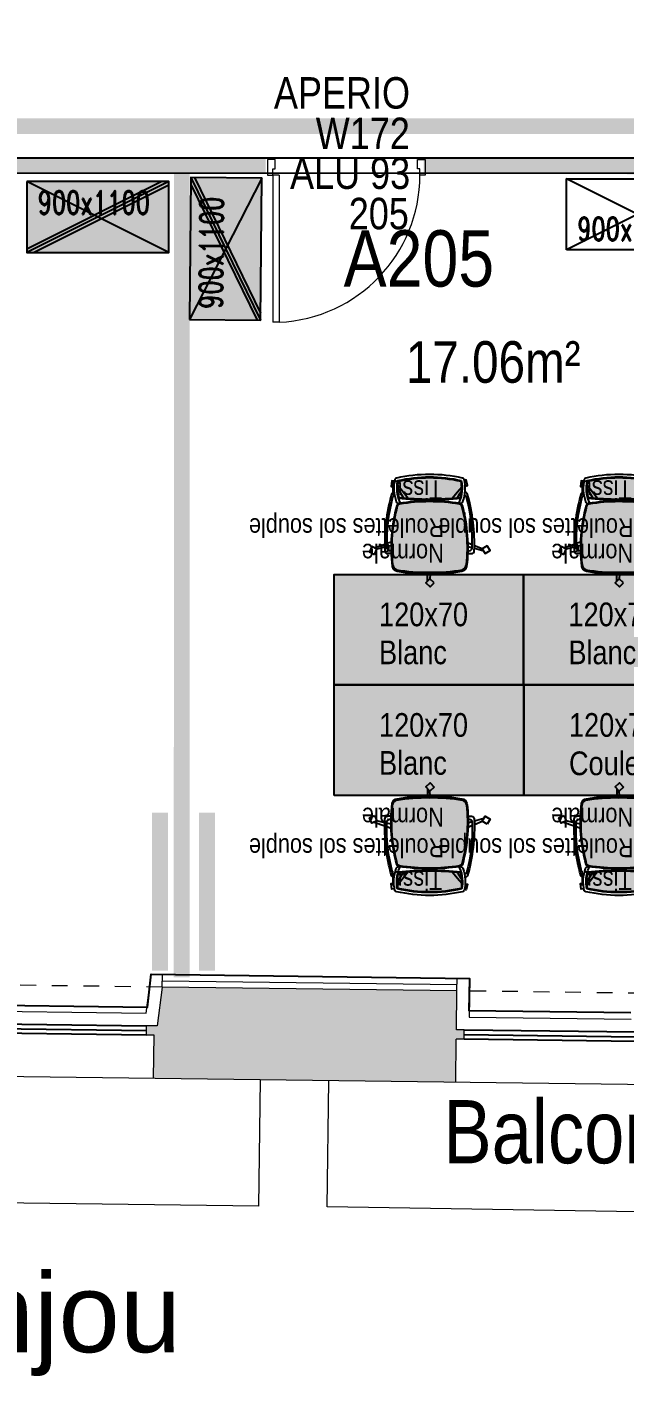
# Model space of a CAD drawing. Extents: x -29.7 to 23.3, y -8.6 to 57.6.
# Drawn here: x -4.2 to -0.41, y -8.55 to -0.01 of the extents above; entities that cross this region are included whole.
import ezdxf
from ezdxf.enums import TextEntityAlignment as Align

# ---------------------------------------------------------------- set-up
doc = ezdxf.new("R2010")
doc.units = 0
doc.header["$LTSCALE"] = 0.001
doc.linetypes.add('CACHE', pattern=[0.375, 0.25, -0.125])
doc.linetypes.add('HIDDEN', pattern=[9.525, 6.35, -3.175])
doc.layers.get('0').update_dxf_attribs({"lineweight": 5})
for name, color, linetype in [('01-FAC_CHASSIS EXI', 4, 'Continuous'), ('01-STR_MACONNERIE_HACH', 252, 'Continuous'), ('A-Etiq_Mob', 7, 'Continuous'), ('A-Etiquettes', 7, 'Continuous'), ('A-mobilier', 252, 'Continuous'), ('A-MobilierAQ', 7, 'Continuous'), ('A-num pièce', 1, 'Continuous'), ('Exit- Etiquette-incendie', 1, 'Continuous')]:
    doc.layers.add(name, color=color, linetype=linetype)
doc.layers.add('02-ISOLATION', color=6, linetype='ISOLATION', lineweight=5)
doc.layers.add('A-portes', color=7, linetype='Continuous', lineweight=9)
for name, color, linetype, true_color in [('A-cote', 7, 'Continuous', 0x425746), ('A-MOQUETTE', 7, 'Continuous', 0xe5ecff), ('A-signalétique', 7, 'Continuous', 0x666666), ('A-vitré', 7, 'Continuous', 0x61becc), ('couleur siege', 1, 'Continuous', 0xff0000)]:
    doc.layers.add(name, color=color, linetype=linetype, true_color=true_color)
doc.layers.add('A-projet', color=7, linetype='Continuous', lineweight=5, true_color=0x5b6280)
doc.styles.add('ARIAL', font='arial.ttf')
doc.styles.add('ROMAND', font='romand__.ttf', dxfattribs={"width": 0.7})
doc.styles.get("Standard").update_dxf_attribs({"font": 'ARIALN.TTF'})
doc.styles.add('verdana', font='swissc.ttf')
doc.linetypes.add('ISOLATION', pattern='A,0.00254,-2.54,[134,ltypeshp.shx,S=2.54,R=0,X=-2.54,Y=0],-5.08,[134,ltypeshp.shx,S=2.54,R=180,X=2.54,Y=0],-2.54', length=10.16254)

# ---------------------------------------------------------------- blocks, each defined once
blk = doc.blocks.new('chaise')
at = {"layer": 'A-mobilier', "ltscale": 0.1, "true_color": 0xc7c8ca}
h = blk.add_hatch(color=9, dxfattribs=at)
h.dxf.hatch_style = 1
h.paths.add_polyline_path([(0.2715, 0.4556, 0.30076), (0.2358, 0.4895, 0.043342), (0.0082, 0.5092, 0.043342), (-0.2194, 0.4895, 0.300759), (-0.2552, 0.4556, 0.09791), (-0.2229, 0.027, 0.292085), (-0.2069, 0.0126, 0.040929), (0.0082, -0.005, 0.040929), (0.2232, 0.0126, 0.292085), (0.2392, 0.027, 0.09791)])
h.paths.add_polyline_path([(0.159, -0.0239, 0.015765), (0.0082, -0.0177, 0.016739), (-0.152, -0.0246), (-0.1896, -0.0691), (-0.2181, -0.1033, 0.040824), (-0.2135, -0.1418, 0.054873), (0.0082, -0.1666, 0.054873), (0.2298, -0.1418, 0.02252), (0.2331, -0.1206), (0.2189, -0.1014)])
h.paths.add_polyline_path([(0.1912, -0.0264, 0.003373), (0.159, -0.0239), (0.2189, -0.1014), (0.2331, -0.1206, 0.02535), (0.2346, -0.0966)])
h.paths.add_polyline_path([(0.2255, -0.0296, 0.0036), (0.1912, -0.0264), (0.2346, -0.0966, 0.0714)])
h.paths.add_polyline_path([(-0.152, -0.0246, 0.003505), (-0.1854, -0.0274), (-0.196, -0.0428), (-0.2174, -0.0745, 0.030269), (-0.2181, -0.1033), (-0.1896, -0.0691)])
h.paths.add_polyline_path([(-0.1854, -0.0274, 0.002494), (-0.2092, -0.0296, 0.048116), (-0.2174, -0.0745), (-0.196, -0.0428)], flags=17)
at = {"layer": 'A-mobilier'}
for p, q in [((0.004, 0.5092), (0.0064, 0.5428)), ((0.0216, 0.5582), (0.0229, 0.5092)), ((-0.3737, 0.3493), (-0.3075, 0.3301)), ((-0.3078, 0.3082), (-0.3629, 0.3302)), ((-0.2919, 0.3255), (-0.2834, 0.3231)), ((-0.2624, 0.3653), (-0.2871, 0.3653)), ((-0.2629, 0.3453), (-0.2718, 0.3453)), ((0.2787, 0.3653), (0.3035, 0.3653)), ((0.3093, 0.2929), (0.2787, 0.2819)), ((0.2793, 0.3453), (0.2882, 0.3453)), ((0.2794, 0.3097), (0.3086, 0.3167)), ((0.324, 0.3205), (0.3784, 0.3337)), ((0.3978, 0.3247), (0.3241, 0.2982)), ((-0.2416, -0.0656), (-0.2409, -0.0656)), ((-0.1896, -0.0691), (-0.2193, -0.1048)), ((-0.2174, -0.0745), (-0.196, -0.0428)), ((0.258, -0.0656), (0.2572, -0.0656)), ((0.2331, -0.1206), (0.2189, -0.1014))]:
    blk.add_line(p, q, dxfattribs=at)
at = {"layer": 'A-mobilier', "linetype": 'HIDDEN'}
for p, q in [((-0.2627, 0.2897), (-0.2927, 0.3021)), ((-0.2834, 0.3231), (-0.2632, 0.3171)), ((-0.196, -0.0428), (-0.1854, -0.0274)), ((-0.152, -0.0246), (-0.1896, -0.0691)), ((0.2189, -0.1014), (0.159, -0.0239)), ((0.1912, -0.0264), (0.2346, -0.0966))]:
    blk.add_line(p, q, dxfattribs=at)
at = {"layer": 'A-mobilier'}
for points in [[(-0.0236, 0.5701), (0.0064, 0.5428), (0.034, 0.572), (0.003, 0.5998)], [(-0.3982, 0.3102), (-0.3631, 0.331), (-0.3829, 0.3656), (-0.418, 0.3448)], [(0.3951, 0.3712), (0.3784, 0.3337), (0.4152, 0.3167), (0.4319, 0.3542)]]:
    blk.add_lwpolyline(points, close=True, dxfattribs=at)
for points in [[(-0.2428, -0.1092), (-0.2592, -0.1129), (-0.2503, -0.1525), (-0.2373, -0.1499)], [(0.2547, -0.145), (0.2745, -0.1474), (0.2795, -0.1069), (0.2594, -0.1049)]]:
    blk.add_lwpolyline(points, dxfattribs=at)
for centre, radius, start, end in [((-0.2117, 0.4455), 0.0447, 99.9272, 166.88346), ((-0.203, 0.4342), 0.0495, 115.9014, 169.32984), ((-0.0186, -0.6869), 1.1836, 88.70463, 100.02355), ((0.0082, -0.8109), 1.3202, 89.99999, 99.92701), ((0.0082, -0.8109), 1.3202, 80.07299, 90.00001), ((0.0349, -0.6869), 1.1836, 79.97645, 91.29537), ((0.2281, 0.4455), 0.0447, 13.11654, 80.0728), ((0.2193, 0.4342), 0.0495, 10.67016, 64.0986), ((0.8449, 0.323), 1.1081, 173.12775, 195.49585), ((0.8449, 0.323), 1.1031, 173.73867, 195.3268), ((-0.8286, 0.323), 1.1031, 344.6732, 6.26133), ((-0.8286, 0.323), 1.1081, 344.50415, 6.87225), ((1.0389, 0.3041), 1.3467, 178.21972, 195.28216), ((-0.2871, 0.3453), 0.02, 90, 178.21972), ((0.8419, 0.2723), 1.135, 177.27806, 195.5028), ((-0.2718, 0.3253), 0.02, 90, 177.27806), ((-0.8256, 0.2723), 1.135, 344.4972, 2.72194), ((-1.0226, 0.3041), 1.3467, 344.71784, 1.78028), ((0.2882, 0.3253), 0.02, 2.72194, 90), ((0.3035, 0.3453), 0.02, 1.78028, 90), ((-0.2071, -0.0076), 0.02, 80.75547, 159.0187), ((0.0196, -0.0945), 0.2428, 156.87025, 192.22581), ((-0.2036, 0.0323), 0.02, 195.49585, 260.6251), ((-0.1997, 0.0368), 0.02, 195.3268, 260.76651), ((0.0082, 1.3151), 1.3202, 260.6251, 270.00001), ((-0.1856, -0.0076), 0.02, 114.77846, 159.0187), ((0.0082, 1.3151), 1.3152, 260.76651, 270.00001), ((0.0082, 1.3151), 1.3152, 269.99999, 279.23349), ((0.0082, 1.3151), 1.3202, 269.99999, 279.3749), ((0.2019, -0.0076), 0.02, 20.9813, 65.22154), ((0.216, 0.0368), 0.02, 279.23349, 344.6732), ((-0.0032, -0.0945), 0.2428, 347.77419, 23.12975), ((0.2235, -0.0076), 0.02, 20.9813, 99.24453), ((0.22, 0.0323), 0.02, 279.3749, 344.50415), ((-0.2409, -0.0456), 0.02, 195.28216, 270), ((-0.2325, -0.0257), 0.02, 195.5028, 252.72935), ((0.0196, -0.0945), 0.2628, 159.0187, 193.9621), ((0.0196, -0.0945), 0.2378, 164.15559, 191.46034), ((0.0306, -2.412), 2.3994, 90.53628, 95.82876), ((0.0306, -2.412), 2.3944, 90.5374, 95.7482), ((-0.0143, -2.412), 2.3994, 84.17124, 89.46372), ((-0.0143, -2.412), 2.3944, 84.2518, 89.4626), ((-0.0032, -0.0945), 0.2378, 348.53966, 15.84441), ((-0.0032, -0.0945), 0.2628, 346.0379, 20.9813), ((0.2489, -0.0257), 0.02, 287.27065, 344.4972), ((0.2572, -0.0456), 0.02, 270, 344.71784), ((-0.2198, -0.1455), 0.02, 218.58905, 257.03355), ((0.01, 0.8526), 1.0442, 257.03355, 269.90038), ((0.01, 0.8526), 1.0242, 257.15462, 269.89843), ((0.01, 0.8526), 1.0192, 257.33463, 269.89793), ((0.0064, 0.8526), 1.0192, 270.10207, 282.66537), ((0.0064, 0.8526), 1.0242, 270.10157, 282.84538), ((0.0064, 0.8526), 1.0442, 270.09962, 282.96645), ((0.2362, -0.1455), 0.02, 282.96645, 321.41095)]:
    blk.add_arc(centre, radius, start, end, dxfattribs=at)
blk = doc.blocks.new('SiègeT1')
at = {"layer": 'couleur siege', "true_color": 0x8a6689}
for points in [[(-0.1936, 0.2235), (-0.0769, 0.2096), (0.0385, 0.2124), (0.1553, 0.2166), (0.1984, 0.2222), (0.2025, 0.2444), (0.2039, 0.282), (0.2012, 0.321), (0.1233, 0.3376), (0.0385, 0.3432), (-0.0227, 0.3446), (-0.0977, 0.3376), (-0.1492, 0.3307), (-0.1964, 0.3223), (-0.202, 0.3001), (-0.2006, 0.2653)], [(-0.2076, -0.2358), (-0.225, -0.2195), (-0.2335, -0.1968), (-0.2363, -0.14), (-0.2381, -0.076), (-0.2337, -0.0116), (-0.2278, 0.0448), (-0.218, 0.1023), (-0.2107, 0.1321), (-0.2013, 0.169), (-0.1966, 0.1769), (-0.184, 0.18), (-0.1205, 0.1883), (-0.0494, 0.1934), (0.0091, 0.1953), (0.0767, 0.1926), (0.1322, 0.1879), (0.1685, 0.1829), (0.1909, 0.1794), (0.1994, 0.1771), (0.2037, 0.1728), (0.2071, 0.1636), (0.2187, 0.1148), (0.2315, 0.0452), (0.2373, -0.0047), (0.2408, -0.0627), (0.2412, -0.1049), (0.2396, -0.159), (0.2364, -0.1973), (0.2345, -0.2097), (0.2289, -0.2196), (0.2221, -0.2289), (0.2135, -0.2344), (0.2067, -0.2363), (0.1752, -0.2419), (0.1139, -0.248), (0.0509, -0.2511), (-0.0505, -0.2518), (-0.1259, -0.2474), (-0.1911, -0.2375)]]:
    blk.add_hatch(color=8, dxfattribs=at).paths.add_polyline_path(points)
at = {"extrusion": (0, 0, -1), "xscale": 0.8999999999999986, "yscale": 0.8999999999999986, "zscale": -0.9, "rotation": 180}
blk.add_blockref('chaise', (0.0055, 0.195), dxfattribs=at)
at = {"layer": 'A-Etiq_Mob', "style": 'ROMAND', "width": 0.7}
for tag, p in [('FINITION', (-0.0791, 0.1775)), ('PIETEMENT', (-0.0914, -0.031)), ('ASSISE', (-0.0883, -0.2242)), ('COULEUR', (-0.1036, -0.4236))]:
    blk.add_attdef(tag, p, '', height=0.15, dxfattribs=at)
blk = doc.blocks.new('BLOC_ATT_RENS_100')
at = {"flags": 8}
for tag, p, height in [('N°', (-0.4156, 0.9727), 0.25), ('TITRE', (-0.4156, 0.6753), 0.21), ('SURF', (-0.4156, 0.3727), 0.15), ('EFFECTIF', (-0.4156, 0.0727), 0.15), ('HSP', (-0.4156, -0.2356), 0.15), ('REV.SOL', (-0.4156, -0.5258), 0.15), ('REV.MUR', (-0.4156, -0.8258), 0.15), ('PLAF', (-0.4156, -1.1258), 0.15)]:
    blk.add_attdef(tag, p, '', height=height, dxfattribs=at)
at = {"layer": 'Exit- Etiquette-incendie', "flags": 8}
for tag, p in [('EFFECTIF.MAX', (-0.4156, -1.414)), ('SURF.PROG', (-0.4156, -1.6479))]:
    blk.add_attdef(tag, p, '', height=0.15, dxfattribs=at)
blk = doc.blocks.new('Xref-R2-2018-11')
at = {"layer": '01-STR_MACONNERIE_HACH'}
h = blk.add_hatch(color=256, dxfattribs=at)
h.dxf.hatch_style = 1
h.paths.add_polyline_path([(8.6276, 7.1267), (8.7221, 7.0047), (7.5965, 6.1325), (7.7293, 5.9611), (7.698, 5.9369), (7.7348, 5.8895), (7.7825, 5.9264), (7.947, 5.7599), (8.9087, 6.5052), (16.9171, -4.1853), (16.2147, -4.7128), (16.3534, -4.9126), (16.3048, -4.9491), (16.3408, -4.9971), (16.3951, -4.9563), (16.5443, -5.155), (17.926, -4.1174), (17.683, -3.7937), (9.1783, 7.5308)])
h.paths.add_polyline_path([(5.3291, 4.3754), (5.2181, 4.3882), (5.0613, 3.8049), (5.013, 3.8178), (4.9819, 3.702), (5.2116, 3.6402), (6.4828, 4.6253), (6.3626, 4.8262), (6.4048, 4.8588), (6.368, 4.9062), (6.3372, 4.8824), (6.2044, 5.0537)])
h.paths.add_polyline_path([(14.0926, -6.3065), (14.2313, -6.5064), (14.1827, -6.5428), (14.2187, -6.5908), (14.273, -6.55), (14.4222, -6.7487), (15.5292, -5.9174), (15.38, -5.7187), (15.4343, -5.6779), (15.3983, -5.6299), (15.3501, -5.6661), (15.1968, -5.4772)])
h.paths.add_polyline_path([(12.0541, -7.8374), (12.1928, -8.0373), (12.1442, -8.0738), (12.1802, -8.1217), (12.2345, -8.0809), (12.3837, -8.2796), (13.4071, -7.5111), (13.2579, -7.3124), (13.3122, -7.2716), (13.2762, -7.2236), (13.2279, -7.2598), (13.0747, -7.0709)])
h.paths.add_polyline_path([(10.0753, -9.3235), (10.214, -9.5233), (10.1434, -9.5763), (10.1794, -9.6243), (10.2337, -9.5835), (10.3829, -9.7822), (11.3686, -9.042), (11.2194, -8.8433), (11.2737, -8.8025), (11.2377, -8.7545), (11.1894, -8.7907), (11.0362, -8.6019)])
h.paths.add_polyline_path([(8.1297, -10.7846), (8.2683, -10.9845), (8.2018, -11.0345), (8.2378, -11.0824), (8.2922, -11.0416), (8.4414, -11.2403), (9.4118, -10.5115), (9.2626, -10.3129), (9.3169, -10.2721), (9.2809, -10.2241), (9.2106, -10.2768), (9.0574, -10.0879)])
h.paths.add_polyline_path([(6.2972, -12.1608), (6.4358, -12.3607), (6.3568, -12.42), (6.3928, -12.468), (6.4472, -12.4272), (6.5964, -12.6259), (7.4621, -11.9757), (7.3129, -11.777), (7.3672, -11.7363), (7.3312, -11.6883), (7.265, -11.738), (7.1118, -11.5491)])
h.paths.add_polyline_path([(4.5164, -13.0231), (4.5132, -13.2688), (4.4633, -13.2681), (4.4625, -13.3281), (4.5125, -13.3288), (4.509, -13.6025), (5.2829, -13.6123), (5.6428, -13.342), (5.4936, -13.1433), (5.548, -13.1025), (5.5119, -13.0546), (5.4329, -13.1139), (5.2796, -12.925), (5.1384, -13.0311)])
h.paths.add_polyline_path([(2.4372, -12.9966), (2.4341, -13.2423), (2.3841, -13.2416), (2.3834, -13.3016), (2.4333, -13.3022), (2.4298, -13.5759), (3.3231, -13.5873), (3.3266, -13.3136), (3.3766, -13.3143), (3.3773, -13.2543), (3.3273, -13.2536), (3.3305, -13.008)])
h.paths.add_polyline_path([(-0.6158, -12.9576), (-0.6483, -13.2029), (-0.7164, -13.2021), (-0.7158, -13.2621), (-0.6672, -13.2627), (-0.6707, -13.5364), (1.2439, -13.5608), (1.2474, -13.2871), (1.2974, -13.2878), (1.2982, -13.2278), (1.2482, -13.2271), (1.2513, -12.9815)])
for p, q in [((1.2513, -12.9815), (-0.6158, -12.9576)), ((-0.6483, -13.2029), (-0.7164, -13.2021)), ((1.2982, -13.2278), (1.2482, -13.2271)), ((-0.6672, -13.2627), (-0.7158, -13.2621)), ((1.2974, -13.2878), (1.2474, -13.2871)), ((5.2829, -13.6123), (-13.7899, -13.369))]:
    blk.add_line(p, q)
at = {"linetype": 'CACHE'}
for points in [[(-0.6158, -12.9576), (-2.0744, -12.939)], [(2.4372, -12.9966), (1.2513, -12.9815)]]:
    blk.add_lwpolyline(points, dxfattribs=at)
for points in [[(-0.6158, -12.9576), (-0.6483, -13.2029)], [(1.2482, -13.2271), (1.2513, -12.9815)], [(-0.7158, -13.2621), (-0.7164, -13.2021)], [(1.2974, -13.2878), (1.2982, -13.2278)], [(-0.6707, -13.5364), (-0.6672, -13.2627)], [(1.2439, -13.5608), (1.2474, -13.2871)], [(-0.003, -14.3445), (-13.2421, -14.1756), (-13.2319, -13.3761)], [(-0.003, -14.3445), (0.0072, -13.545)], [(0.4289, -14.35), (0.4391, -13.5505)], [(5.2734, -14.4267), (0.4289, -14.35)]]:
    blk.add_lwpolyline(points)
at = {"layer": '01-FAC_CHASSIS EXI', "linetype": 'Continuous'}
for p, q in [((-1.9819, -13.2159), (-0.7161, -13.2321)), ((1.2978, -13.2578), (2.3838, -13.2716))]:
    blk.add_line(p, q, dxfattribs=at)
at = {"layer": '01-FAC_CHASSIS EXI'}
for points in [[(-1.9815, -13.1859), (-0.7164, -13.2021)], [(1.2982, -13.2278), (2.3841, -13.2416)], [(-0.7158, -13.2621), (-1.9823, -13.2459)], [(2.3834, -13.3016), (1.2974, -13.2878)]]:
    blk.add_lwpolyline(points, dxfattribs=at)
at = {"layer": '02-ISOLATION', "linetype": 'Continuous'}
for points in [[(-13.1908, -12.7172), (-12.5674, -12.7252), (-12.5412, -12.9712), (-11.2833, -12.9872), (-11.2508, -12.742), (-10.2629, -12.7546), (-10.2367, -13.0006), (-8.9788, -13.0166), (-8.9463, -12.7714), (-7.3052, -12.7923), (-7.279, -13.0383), (-6.0211, -13.0544), (-5.9886, -12.8091), (-4.3204, -12.8304), (-4.2941, -13.0764), (-3.0362, -13.0925), (-3.0037, -12.8472), (-2.0024, -12.8599), (-1.9762, -13.106), (-0.7183, -13.122), (-0.6858, -12.8767), (1.3323, -12.9025), (1.3292, -13.1481), (2.3551, -13.1612)], [(-0.6158, -12.9576), (-0.6148, -12.8776)], [(1.2513, -12.9815), (1.2523, -12.9015)]]:
    blk.add_lwpolyline(points, dxfattribs=at)
at = {"layer": '02-ISOLATION', "linetype": 'ISOLATION', "ltscale": 0.004}
blk.add_lwpolyline([(-0.6153, -12.9176), (1.2518, -12.9415)], dxfattribs=at)
ref = blk.add_blockref('BLOC_ATT_RENS_100', (1.5819, -14.5516), dxfattribs=dict(zscale=1.942798073750938))
ref.add_attrib('TITRE', 'Balcon   3.9m²', (1.1663, -14.0734), dxfattribs={"height": 0.4, "rotation": 360, "style": 'verdana', "flags": 8})
at = {"style": 'ARIAL'}
blk.add_text("Côté Rue d'Anjou", height=0.5, dxfattribs=at).set_placement((-5.9493, -15.2696))
blk = doc.blocks.new('Poste127Couleur')
at = {"transparency": 33554582}
h = blk.add_hatch(color=256, dxfattribs=at)
h.dxf.hatch_style = 1
h.set_gradient(color1=(169, 83, 160), color2=(255, 246, 230), tint=1, name='CURVED')
h.paths.add_polyline_path([(0, 0.7029), (0, 0.0029), (1.2, 0.0029), (1.2, 0.7029)])
blk.add_lwpolyline([(0, 0.7), (0, 0), (1.2, 0), (1.2, 0.7)], close=True)
at = {"layer": 'A-Etiq_Mob'}
for tag, p in [('STRATIFIE', (0.2839, 0.4213)), ('DIM', (0.2839, 0.1804))]:
    blk.add_attdef(tag, p, '', height=0.15, dxfattribs=at)
blk = doc.blocks.new('Poste127')
at = {"transparency": 33554582}
h = blk.add_hatch(color=256, dxfattribs=at)
h.dxf.hatch_style = 1
h.set_gradient(color1=(199, 200, 202), color2=(255, 246, 230), tint=1, name='CURVED')
h.paths.add_polyline_path([(0, 0.7), (0, 0), (1.2, 0), (1.2, 0.7)])
blk.add_lwpolyline([(0, 0.7), (0, 0), (1.2, 0), (1.2, 0.7)], close=True)
at = {"layer": 'A-Etiq_Mob'}
for tag, p in [('FINITION', (0.2839, 0.4213)), ('DIM', (0.2839, 0.1804))]:
    blk.add_attdef(tag, p, '', height=0.15, dxfattribs=at)
blk = doc.blocks.new('armoire90Réhausse')
at = {"true_color": 0xfdedc9}
h = blk.add_hatch(color=254, dxfattribs=at)
h.dxf.hatch_style = 1
h.paths.add_polyline_path([(0, 0.45), (0, 0), (0.9, 0), (0.9, 0.45)])
blk.add_lwpolyline([(0, 0.45), (0, 0), (0.9, 0), (0.9, 0.45)], close=True)
for points in [[(0.9, 0), (0, 0.45)], [(0.9, 0.45), (0, 0)], [(0.8553, 0.45), (0, 0.0224)], [(0.9, 0.4276), (0.0447, 0)]]:
    blk.add_lwpolyline(points)
at = {"layer": 'A-Etiq_Mob', "style": 'ROMAND', "width": 0.7}
for tag, p in [('DIMENSION', (0.0684, 0.2418)), ('FINITION', (0.0684, 0.0013)), ('PORTES', (0.0684, -0.2391))]:
    blk.add_attdef(tag, p, '', height=0.15, dxfattribs=at)
blk = doc.blocks.new('armoire90')
blk.add_lwpolyline([(0, 0.45), (0, 0), (0.9, 0), (0.9, 0.45)], close=True)
for points in [[(0.9, 0), (0, 0.45)], [(0.9, 0.45), (0, 0)]]:
    blk.add_lwpolyline(points)
at = {"layer": 'A-Etiq_Mob', "style": 'ROMAND', "width": 0.7}
for tag, p in [('DIMENSION', (0.0684, 0.2418)), ('FINITION', (0.0684, 0.0013)), ('PORTES', (0.0684, -0.2391))]:
    blk.add_attdef(tag, p, '', height=0.15, dxfattribs=at)
blk = doc.blocks.new('P_93100')
for p, q in [((0.425, 0.93), (0.465, 0.93)), ((0.425, 0), (0.425, 0.93)), ((0.465, 0), (0.465, 0.93)), ((-0.5, -0.1), (-0.5, 0)), ((-0.5, 0), (-0.465, 0)), ((-0.465, 0), (-0.465, -0.04)), ((0.425, 0), (0.465, 0)), ((0.465, 0), (0.465, -0.04)), ((0.5, 0), (0.465, 0)), ((0.5, -0.1), (0.5, 0)), ((-0.465, -0.04), (-0.45, -0.04)), ((-0.45, -0.04), (-0.45, -0.1)), ((0.465, -0.04), (0.45, -0.04)), ((0.45, -0.04), (0.45, -0.1)), ((-0.45, -0.1), (-0.5, -0.1)), ((0.45, -0.1), (0.5, -0.1))]:
    blk.add_line(p, q)
blk.add_arc((0.465, 0), 0.9309, 92.46282, 180)

msp = doc.modelspace()

# ---------------------------------------------------------------- linework, layer by layer
at = {"layer": 'A-Etiquettes', "color": 82, "true_color": 0x4cdb0f, "const_width": 0.1}
for points in [[(-3.3549, -4.9848), (-3.3549, -5.9848)], [(-3.0564, -4.9848), (-3.0564, -5.9848)]]:
    msp.add_lwpolyline(points, dxfattribs=at)
at = {"layer": 'A-MOQUETTE'}
for points in [[(0.1634, -0.9364), (-11.1536, -0.9326)], [(-11.6707, -5.9022), (-10.0296, -5.9232), (-10.0033, -6.1696), (-8.7456, -6.1857), (-8.713, -5.94), (-7.0447, -5.9612), (-7.026, -6.1372), (-5.7514, -6.1534), (-5.7281, -5.978), (-4.7268, -5.9908), (-4.6811, -6.1997), (-3.4338, -6.2156), (-3.4102, -6.0076), (-1.3921, -6.0334), (-1.397, -6.2369), (-0.3711, -6.25)]]:
    msp.add_lwpolyline(points, dxfattribs=at)
at = {"layer": 'A-signalétique', "color": 1, "linetype": 'CACHE', "ltscale": 2000, "true_color": 0xff0000, "const_width": 0.1}
msp.add_lwpolyline([(2.1934, 8.3446), (6.8221, 2.2757), (3.0655, -0.6362), (-10.9457, -0.6362)], dxfattribs=at)
at = {"layer": 'A-vitré', "const_width": 0.1}
for points in [[(-6.8361, -0.8881), (-2.6844, -0.8881)], [(-1.6844, -0.8881), (0.1536, -0.8915)], [(-3.2174, -6.0278), (-3.2157, -0.9353)]]:
    msp.add_lwpolyline(points, dxfattribs=at)
at = {"layer": 'Defpoints'}
msp.add_lwpolyline([(0.6951, 11.3103), (-0.5703, 13.0983), (-1.6237, 13.0742), (-1.6237, 8.5078), (-11.1473, 8.4938), (-11.1532, -0.8381), (3.1376, -0.8381), (7.1773, 2.2123), (2.4398, 8.4863), (2.397, 10.4344), (0.9622, 10.8487)], close=True, dxfattribs=at)

# ---------------------------------------------------------------- block references
at = {"layer": 'A-mobilier'}
ref = msp.add_blockref('SiègeT1', (-1.6445, -3.2094), dxfattribs=dict(at, xscale=-1))
ref.add_attrib('FINITION', 'Tissu', dxfattribs={"layer": 'A-Etiq_Mob', "height": 0.12, "rotation": 180}).set_placement((-1.5654, -2.8434), align=Align.BOTTOM_LEFT)
ref.add_attrib('ASSISE', 'Normale', dxfattribs={"layer": 'A-Etiq_Mob', "height": 0.12, "rotation": 180}).set_placement((-1.5562, -3.2451), align=Align.BOTTOM_LEFT)
ref.add_attrib('PIETEMENT', 'Roulettes sol souple', dxfattribs={"layer": 'A-Etiq_Mob', "height": 0.12, "rotation": 180}).set_placement((-1.5531, -3.0832), align=Align.BOTTOM_LEFT)
ref = msp.add_blockref('SiègeT1', (-0.4445, -3.2094), dxfattribs=dict(at, xscale=-1))
ref.add_attrib('FINITION', 'Tissu', dxfattribs={"layer": 'A-Etiq_Mob', "height": 0.12, "rotation": 180}).set_placement((-0.3654, -2.8434), align=Align.BOTTOM_LEFT)
ref.add_attrib('ASSISE', 'Normale', dxfattribs={"layer": 'A-Etiq_Mob', "height": 0.12, "rotation": 180}).set_placement((-0.3562, -3.2451), align=Align.BOTTOM_LEFT)
ref.add_attrib('PIETEMENT', 'Roulettes sol souple', dxfattribs={"layer": 'A-Etiq_Mob', "height": 0.12, "rotation": 180}).set_placement((-0.3531, -3.0832), align=Align.BOTTOM_LEFT)
at = {"layer": 'A-mobilier', "ltscale": 0.1}
ref = msp.add_blockref('Poste127', (-2.2501, -3.4751), dxfattribs=dict(at, xscale=-1, rotation=180))
ref.add_attrib('STRATIFIE', 'Blanc', (-1.9662, -4.0439), dxfattribs={"layer": 'A-Etiq_Mob', "ltscale": 0.1, "height": 0.15})
ref.add_attrib('DIM', '120x70', (-1.9662, -3.8035), dxfattribs={"layer": 'A-Etiq_Mob', "ltscale": 0.1, "height": 0.15})
ref = msp.add_blockref('Poste127', (-1.0501, -3.4751), dxfattribs=dict(at, xscale=-1, rotation=180))
ref.add_attrib('STRATIFIE', 'Blanc', (-0.7662, -4.0439), dxfattribs={"layer": 'A-Etiq_Mob', "ltscale": 0.1, "height": 0.15})
ref.add_attrib('DIM', '120x70', (-0.7662, -3.8035), dxfattribs={"layer": 'A-Etiq_Mob', "ltscale": 0.1, "height": 0.15})
ref = msp.add_blockref('Poste127', (-2.2501, -4.1751), dxfattribs=dict(at, xscale=-1, rotation=180))
ref.add_attrib('STRATIFIE', 'Blanc', (-1.9662, -4.7439), dxfattribs={"layer": 'A-Etiq_Mob', "ltscale": 0.1, "height": 0.15})
ref.add_attrib('DIM', '120x70', (-1.9662, -4.5035), dxfattribs={"layer": 'A-Etiq_Mob', "ltscale": 0.1, "height": 0.15})
ref = msp.add_blockref('Poste127Couleur', (-1.0464, -4.1751), dxfattribs=dict(at, xscale=-1, rotation=180))
ref.add_attrib('STRATIFIE', 'Couleur', (-0.7625, -4.7465), dxfattribs={"layer": 'A-Etiq_Mob', "ltscale": 0.1, "height": 0.15})
ref.add_attrib('DIM', '120x70', (-0.7625, -4.5035), dxfattribs={"layer": 'A-Etiq_Mob', "ltscale": 0.1, "height": 0.15})
at = {"layer": 'A-mobilier'}
ref = msp.add_blockref('SiègeT1', (-1.6445, -5.1409), dxfattribs=dict(at, rotation=180))
ref.add_attrib('FINITION', 'Tissu', dxfattribs={"layer": 'A-Etiq_Mob', "height": 0.12, "rotation": 180}).set_placement((-1.5654, -5.3183), align=Align.BOTTOM_LEFT)
ref.add_attrib('ASSISE', 'Normale', dxfattribs={"layer": 'A-Etiq_Mob', "height": 0.12, "rotation": 180}).set_placement((-1.5562, -4.9166), align=Align.BOTTOM_LEFT)
ref.add_attrib('PIETEMENT', 'Roulettes sol souple', dxfattribs={"layer": 'A-Etiq_Mob', "height": 0.12, "rotation": 180}).set_placement((-1.5531, -5.1098), align=Align.BOTTOM_LEFT)
ref = msp.add_blockref('SiègeT1', (-0.4445, -5.1409), dxfattribs=dict(at, rotation=180))
ref.add_attrib('FINITION', 'Tissu', dxfattribs={"layer": 'A-Etiq_Mob', "height": 0.12, "rotation": 180}).set_placement((-0.3654, -5.3183), align=Align.BOTTOM_LEFT)
ref.add_attrib('ASSISE', 'Normale', dxfattribs={"layer": 'A-Etiq_Mob', "height": 0.12, "rotation": 180}).set_placement((-0.3562, -4.9166), align=Align.BOTTOM_LEFT)
ref.add_attrib('PIETEMENT', 'Roulettes sol souple', dxfattribs={"layer": 'A-Etiq_Mob', "height": 0.12, "rotation": 180}).set_placement((-0.3531, -5.1098), align=Align.BOTTOM_LEFT)
at = {"layer": 'A-MobilierAQ', "ltscale": 0.1}
msp.add_blockref('armoire90Réhausse', (-4.1977, -1.4374), dxfattribs=at).add_auto_attribs({'DIMENSION': '900x1100'})
at = {"layer": 'A-MobilierAQ', "ltscale": 0.1, "rotation": 89.43920277166644}
msp.add_blockref('armoire90Réhausse', (-2.7172, -1.865), dxfattribs=at).add_auto_attribs({'DIMENSION': '900x1100'})
at = {"layer": 'A-MobilierAQ', "ltscale": 0.1}
ref = msp.add_blockref('armoire90', (-0.7784, -0.9706), dxfattribs=dict(at, xscale=-1, rotation=180))
ref.add_attrib('DIMENSION', '900x1200', (-0.7101, -1.3624), dxfattribs={"layer": 'A-Etiq_Mob', "ltscale": 0.1, "height": 0.15, "style": 'ROMAND', "width": 0.7})
at = {"layer": 'A-portes', "ltscale": 0.01}
ref = msp.add_blockref('P_93100', (-2.1737, -0.9477), dxfattribs=dict(at, rotation=180))
ref.add_attrib('N°', '205', (-2.1583, -1.2896), dxfattribs={"layer": '0', "ltscale": 6, "height": 0.19924})
ref.add_attrib('NATURE/DIM', 'ALU 93', (-2.5303, -1.034), dxfattribs={"layer": 'A-Etiquettes', "ltscale": 6, "height": 0.19924})
ref.add_attrib('FINITION', 'W172', (-2.3675, -0.7817), dxfattribs={"layer": 'A-Etiquettes', "ltscale": 6, "height": 0.19924})
ref.add_attrib('FERMETURE', 'APERIO', (-2.6326, -0.5254), dxfattribs={"layer": 'A-Etiquettes', "ltscale": 6, "height": 0.19924})
at = {"layer": 'A-projet'}
msp.add_blockref('Xref-R2-2018-11', (-2.7243, 6.8689), dxfattribs=at)

# ---------------------------------------------------------------- texts
at = {"layer": 'A-cote', "color": 30, "insert": (-1.7963, -1.9989), "char_height": 0.26331, "attachment_point": 1, "rotation": 0.07922}
msp.add_mtext_dynamic_manual_height_columns('17.06m²', width=1.219524, gutter_width=12.5, heights=[0], dxfattribs=at)
at = {"layer": 'A-num pièce', "ltscale": 0.1, "insert": (-2.1907, -1.2959), "char_height": 0.3565, "attachment_point": 1}
msp.add_mtext_dynamic_manual_height_columns('A205', width=1.298453, gutter_width=12.5, heights=[0], dxfattribs=at)

doc.saveas('drawing.dxf')
